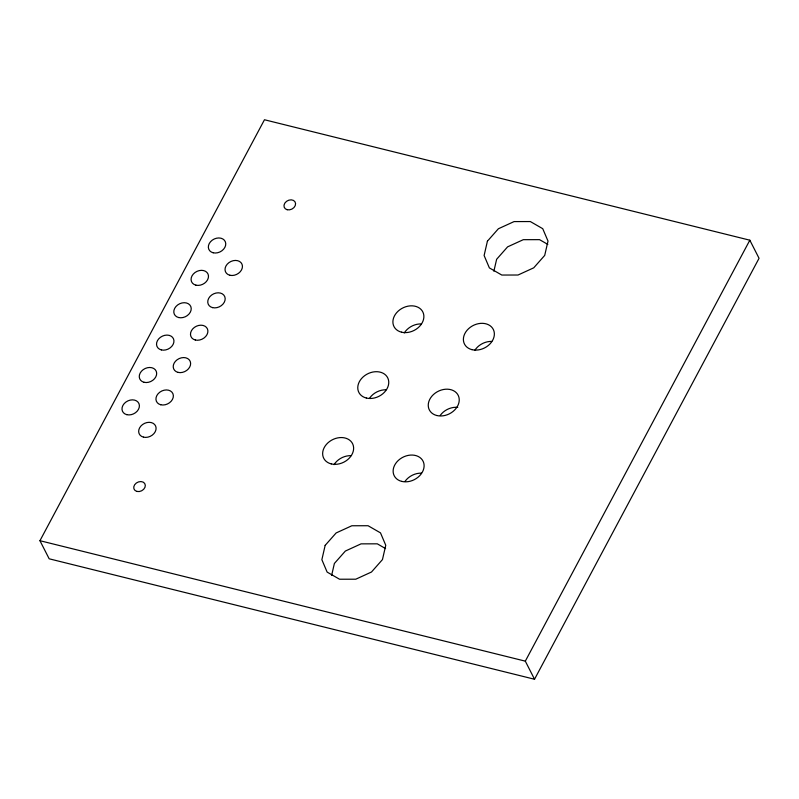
<?xml version="1.0" encoding="UTF-8"?>
<svg xmlns="http://www.w3.org/2000/svg" width="799" height="799" viewBox="0 0 799 799"><rect width="100%" height="100%" fill="white"/><g stroke="black" fill="none" stroke-linecap="round" stroke-linejoin="round"><path stroke-width="1.2" d="M331.635 575.41L334.382 563.465L345.358 551.05L361.058 543.859L377.298 543.829L385.577 548.593M493.882 271.221L496.628 259.285L507.595 246.861L523.305 239.68L539.545 239.65L547.814 244.404M39.95 540.703L264.469 119.75L749.832 240.199L759.05 258.297L534.531 679.25L49.168 558.801L39.95 540.703L525.313 661.153L534.531 679.25M525.313 661.153L749.832 240.199M369.777 397.872A16.17 12.584 -27 0 1 386.147 389.792M334.022 464.668A16.17 12.584 -27 0 1 351.011 455.65M405.123 481.228A16.17 12.584 -27 0 1 421.492 473.138M404.274 332.943A16.17 12.584 -27 0 1 421.273 323.925M474.756 350.431A16.17 12.584 -27 0 1 491.755 341.413M440.259 415.36A16.17 12.584 -27 0 1 457.757 407.35M325.163 545.367L321.867 559.699L327.131 572.094L339.545 579.225L355.785 579.205L371.495 572.014L382.461 559.59L385.757 545.268L380.494 532.873L368.079 525.732L351.84 525.762L336.129 532.953L325.163 545.367M487.41 241.188L484.114 255.51L489.378 267.905L501.792 275.046L518.032 275.016L533.732 267.825L544.708 255.41L548.004 241.078L542.741 228.694L530.326 221.553L514.087 221.583L498.376 228.764L487.41 241.188M366.351 398.042A16.17 12.584 -27 0 0 388.733 381.592A16.17 12.584 -27 0 0 364.704 375.63A16.17 12.584 -27 0 0 366.351 398.042M136.929 491.435A6.062 4.724 -27 0 0 145.318 485.263A6.062 4.724 -27 0 0 136.309 483.035A6.062 4.724 -27 0 0 136.929 491.435M126.811 414.671A9.099 7.081 -27 0 0 139.396 405.423A9.099 7.081 -27 0 0 125.882 402.067A9.099 7.081 -27 0 0 126.811 414.671M143.49 437.153A9.099 7.081 -27 0 0 156.085 427.894A9.099 7.081 -27 0 0 142.562 424.539A9.099 7.081 -27 0 0 143.49 437.153M331.225 463.899A16.17 12.584 -27 0 0 353.607 447.45A16.17 12.584 -27 0 0 329.578 441.487A16.17 12.584 -27 0 0 331.225 463.899M401.707 481.388A16.17 12.584 -27 0 0 424.089 464.948A16.17 12.584 -27 0 0 400.059 458.986A16.17 12.584 -27 0 0 401.707 481.388M401.488 332.174A16.17 12.584 -27 0 0 423.86 315.725A16.17 12.584 -27 0 0 399.83 309.762A16.17 12.584 -27 0 0 401.488 332.174M287.181 209.728A6.062 4.724 -27 0 0 295.58 203.555A6.062 4.724 -27 0 0 286.561 201.318A6.062 4.724 -27 0 0 287.181 209.728M471.969 349.662A16.17 12.584 -27 0 0 494.341 333.223A16.17 12.584 -27 0 0 470.311 327.26A16.17 12.584 -27 0 0 471.969 349.662M436.833 415.53A16.17 12.584 -27 0 0 459.215 399.081A16.17 12.584 -27 0 0 435.185 393.118A16.17 12.584 -27 0 0 436.833 415.53M229.852 275.246A9.099 7.081 -27 0 0 242.437 265.997A9.099 7.081 -27 0 0 228.923 262.641A9.099 7.081 -27 0 0 229.852 275.246M195.895 285.153A9.099 7.081 -27 0 0 208.479 275.905A9.099 7.081 -27 0 0 194.966 272.549A9.099 7.081 -27 0 0 195.895 285.153M212.574 307.625A9.099 7.081 -27 0 0 225.168 298.377A9.099 7.081 -27 0 0 211.645 295.021A9.099 7.081 -27 0 0 212.574 307.625M178.616 317.533A9.099 7.081 -27 0 0 191.211 308.284A9.099 7.081 -27 0 0 177.688 304.928A9.099 7.081 -27 0 0 178.616 317.533M213.163 252.774A9.099 7.081 -27 0 0 225.747 243.515A9.099 7.081 -27 0 0 212.234 240.169A9.099 7.081 -27 0 0 213.163 252.774M195.306 340.004A9.099 7.081 -27 0 0 207.89 330.756A9.099 7.081 -27 0 0 194.377 327.4A9.099 7.081 -27 0 0 195.306 340.004M161.348 349.912A9.099 7.081 -27 0 0 173.942 340.664A9.099 7.081 -27 0 0 160.419 337.308A9.099 7.081 -27 0 0 161.348 349.912M178.037 372.384A9.099 7.081 -27 0 0 190.621 363.136A9.099 7.081 -27 0 0 177.108 359.78A9.099 7.081 -27 0 0 178.037 372.384M144.08 382.292A9.099 7.081 -27 0 0 156.664 373.043A9.099 7.081 -27 0 0 143.151 369.687A9.099 7.081 -27 0 0 144.08 382.292M160.769 404.763A9.099 7.081 -27 0 0 173.353 395.515A9.099 7.081 -27 0 0 159.83 392.159A9.099 7.081 -27 0 0 160.769 404.763"/></g></svg>
